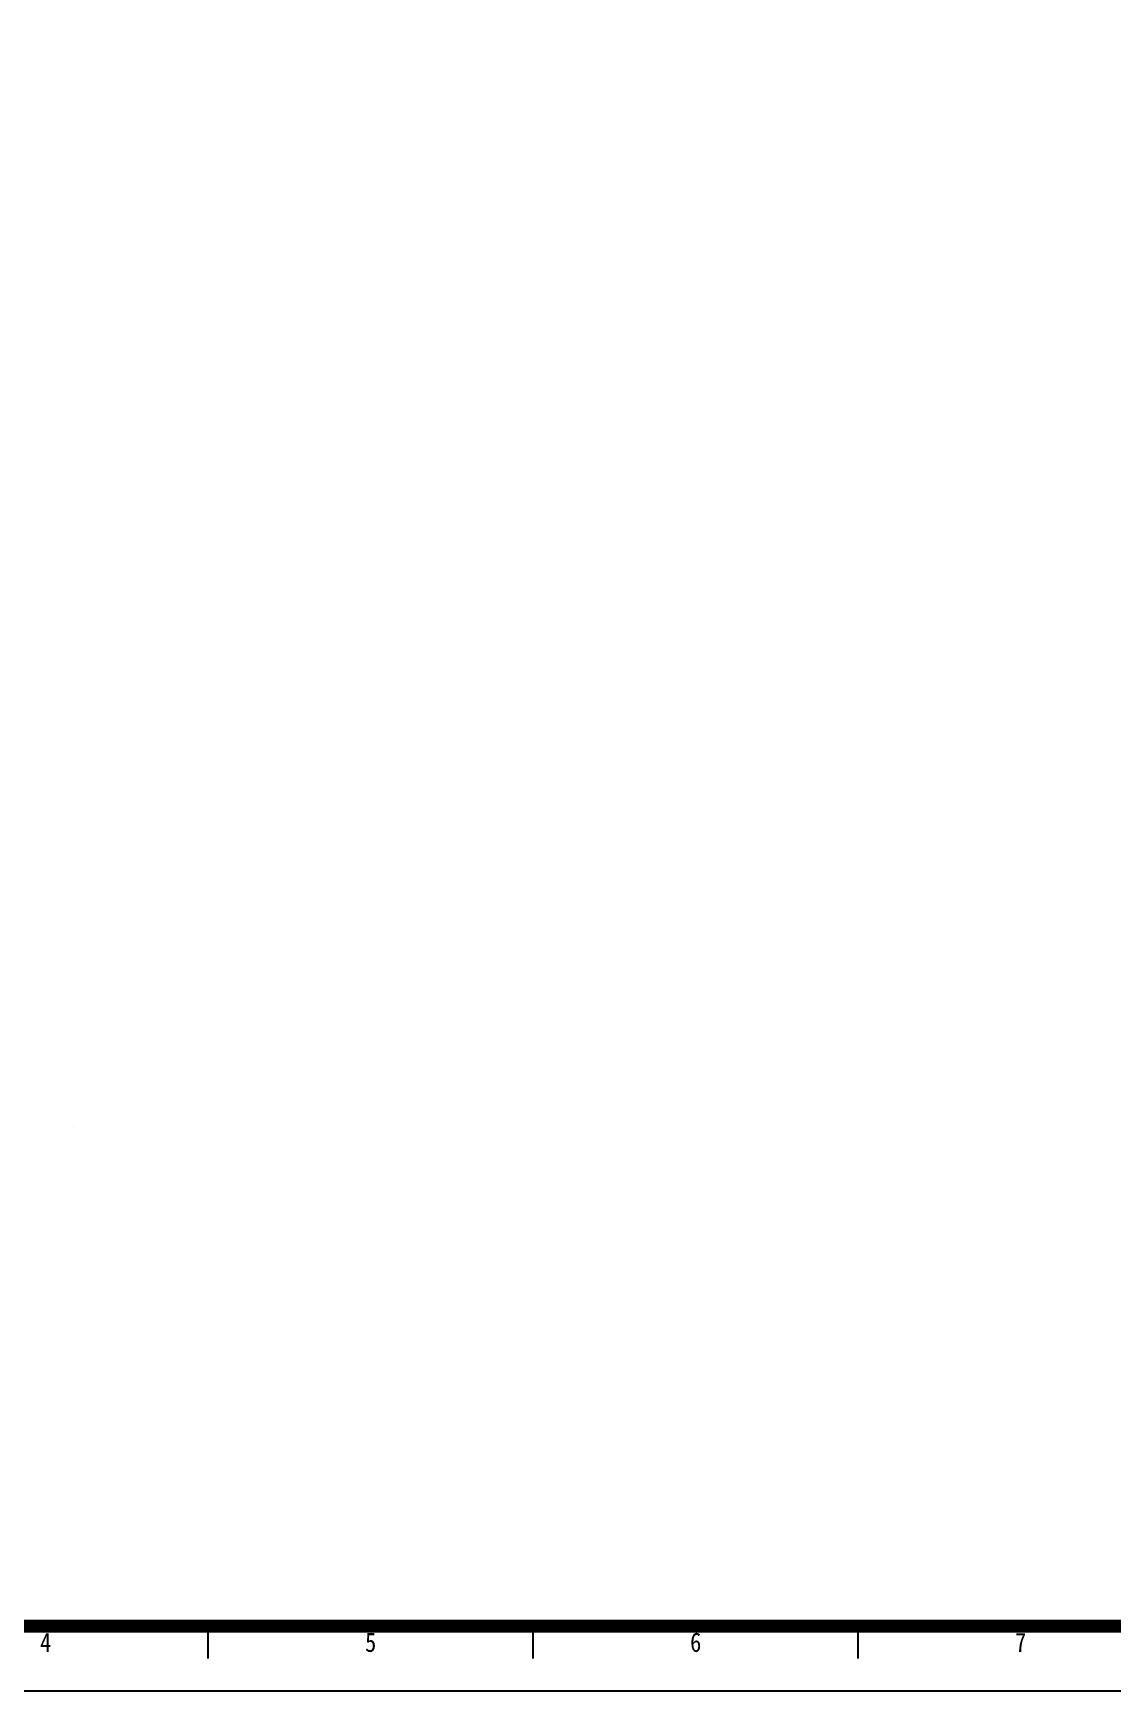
# Model space of a CAD drawing. Extents: x 741202 to 867202, y 603120 to 647617.
# Drawn here: x 756138 to 768662, y 603120 to 622358 of the extents above; entities that cross this region are included whole.
import ezdxf
from ezdxf.enums import TextEntityAlignment as Align

# ---------------------------------------------------------------- set-up
doc = ezdxf.new("R2010")
doc.units = 0
doc.header["$LTSCALE"] = 1000
doc.header["$MEASUREMENT"] = 0
doc.layers.get('0').update_dxf_attribs({"linetype": 'CONTINUOUS'})
doc.layers.add('140', color=2, linetype='CONTINUOUS', lineweight=5)
doc.layers.add('DingDianTu', color=5, linetype='CONTINUOUS', lineweight=0)
doc.layers.add('tk', color=253, linetype='CONTINUOUS')
doc.styles.add('TKZ1', font='SIMHEI.TTF', dxfattribs={"width": 0.7})

# ---------------------------------------------------------------- blocks, each defined once
blk = doc.blocks.new('图框')
for p, q in [((-119558, -504211), (-119558, -503711)), ((-114521, -504211), (-114521, -503711)), ((-109483, -504211), (-109483, -503711)), ((-142208, -504711), (-58108, -504711))]:
    blk.add_line(p, q)
at = {"const_width": 200}
blk.add_lwpolyline([(-59108, -446311), (-139708, -446311), (-139708, -503711), (-59108, -503711)], close=True, dxfattribs=at)
at = {"style": 'TKZ1', "width": 0.85}
for s, p in [('4', (-122077, -503961)), ('5', (-117040, -503961)), ('6', (-112002, -503961)), ('7', (-106965, -503961))]:
    blk.add_text(s, height=300, dxfattribs=at).set_placement(p, align=Align.MIDDLE)
blk = doc.blocks.new('dafasfd')
at = {"layer": 'DingDianTu', "color": 7, "const_width": 100}
blk.add_lwpolyline([(36368038, 16363912), (36368954, 16361479), (36372042, 16362641), (36374261, 16356745), (36369114, 16354807), (36369537, 16353684), (36361113, 16350514), (36359352, 16355194), (36360288, 16355546), (36359830, 16356763), (36358894, 16356410), (36357556, 16359967)], close=True, dxfattribs=at)
for points in [[(36363546, 16362221), (36362876, 16363999), (36359039, 16362555), (36359708, 16360777)], [(36371734, 16355794), (36372686, 16353267), (36369878, 16352210), (36369350, 16353614)]]:
    blk.add_lwpolyline(points, dxfattribs=at)
at = {"layer": 'DingDianTu', "color": 7}
for points in [[(36369878, 16352210), (36361642, 16349110), (36361113, 16350514)], [(36368038, 16363912), (36371127, 16365074), (36372042, 16362641)]]:
    blk.add_lwpolyline(points, dxfattribs=at)
blk = doc.blocks.new('*E67')
at = {"layer": 'DingDianTu', "color": 7, "xscale": 0.001000002024510444, "yscale": 0.001000000163912773, "zscale": 0.001, "rotation": 339.3761177849276}
blk.add_blockref('dafasfd', (22613, -20413), dxfattribs=at)

msp = doc.modelspace()

# ---------------------------------------------------------------- block references
at = {"layer": '140', "color": 7, "xscale": 0.01199999999378001, "yscale": 0.01199999998789281, "zscale": 0.012, "rotation": 7.382239178552608}
msp.add_blockref('*E67', (755841, 609789), dxfattribs=at)
at = {"layer": 'tk', "xscale": 0.7491082046180964, "yscale": 0.749108204501681, "zscale": 0.7491082045191118}
msp.add_blockref('图框', (847732, 981204), dxfattribs=at)

doc.saveas('drawing.dxf')
